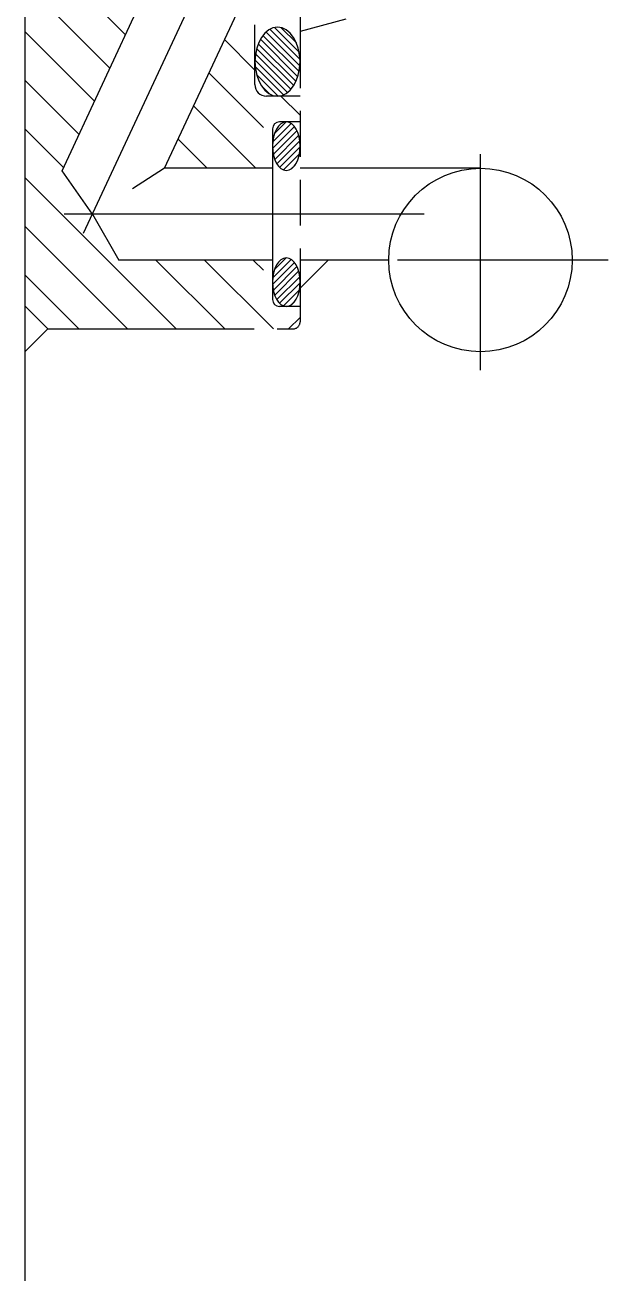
# Model space of a CAD drawing. Extents: x 14103 to 19353, y -3233 to 932.
# Drawn here: x 15477.8 to 15503.2, y 374.9 to 429.3 of the extents above; entities that cross this region are included whole.
import ezdxf

# ---------------------------------------------------------------- set-up
doc = ezdxf.new("R2010")
doc.units = 0
doc.header["$LTSCALE"] = 20
doc.header["$MEASUREMENT"] = 0
doc.linetypes.add('CENTERLINE', pattern=[30, 24, -1.5, 3, -1.5])
doc.linetypes.add('PHANTOM', pattern=[0.8, 0.45, -0.05, 0.1, -0.05, 0.1, -0.05])
doc.layers.add('1', color=7, linetype='CONTINUOUS')
doc.layers.add('CONTINUOUS', color=7, linetype='CONTINUOUS')

# ---------------------------------------------------------------- blocks, each defined once
blk = doc.blocks.new('*U65')
at = {"layer": '1', "color": 2, "linetype": 'Continuous'}
blk.add_circle((0, 0), 1, dxfattribs=at)
blk = doc.blocks.new('*U66')
at = {"layer": '1', "color": 2, "linetype": 'Continuous'}
blk.add_circle((0, 0), 1, dxfattribs=at)
blk = doc.blocks.new('*U69')
at = {"layer": '1', "color": 3, "linetype": 'Continuous'}
blk.add_circle((0, 0), 1, dxfattribs=at)

msp = doc.modelspace()

# ---------------------------------------------------------------- linework, layer by layer
at = {"layer": '1', "color": 1, "linetype": 'PHANTOM'}
for p, q in [((15489.775, 483.591), (15489.775, 416.39)), ((15491.775, 429.59), (15489.775, 429.054)), ((15478.775, 416.09), (15477.775, 415.09)), ((15478.775, 416.09), (15489.475, 416.09))]:
    msp.add_line(p, q, dxfattribs=at)
at = {"layer": '1', "color": 2, "linetype": 'CENTERLINE'}
for p, q in [((15480.335, 420.266), (15488.695, 438.193)), ((15497.641, 414.289), (15497.641, 423.702)), ((15495.18, 421.09), (15479.482, 421.09)), ((15503.206, 419.09), (15494.017, 419.09))]:
    msp.add_line(p, q, dxfattribs=at)
at = {"layer": '1', "color": 2, "linetype": 'Continuous'}
for p, q in [((15479.395, 422.982), (15485.887, 436.904)), ((15483.859, 423.09), (15489.512, 435.213)), ((15482.158, 428.907), (15477.775, 433.29)), ((15481.484, 427.461), (15477.775, 431.169)), ((15480.809, 426.014), (15477.775, 429.048)), ((15487.805, 427.374), (15486.476, 428.703)), ((15488.182, 424.875), (15485.802, 427.256)), ((15480.134, 424.567), (15477.775, 426.926)), ((15489.775, 425.404), (15488.939, 426.24)), ((15487.846, 423.09), (15485.127, 425.809)), ((15489.385, 425.044), (15488.585, 424.244)), ((15489.168, 425.11), (15488.664, 424.606)), ((15489.775, 425.11), (15488.875, 425.11)), ((15479.46, 423.121), (15477.775, 424.805)), ((15488.575, 424.81), (15488.575, 417.37)), ((15489.53, 424.906), (15488.578, 423.954)), ((15489.636, 424.73), (15488.609, 423.703)), ((15489.713, 424.523), (15488.671, 423.481)), ((15485.725, 423.09), (15484.452, 424.363)), ((15489.76, 424.288), (15488.761, 423.289)), ((15489.775, 424.02), (15488.884, 423.129)), ((15489.742, 423.704), (15489.055, 423.017)), ((15480.72, 421.09), (15479.395, 422.982)), ((15483.859, 423.09), (15482.462, 422.2)), ((15488.575, 423.09), (15483.859, 423.09)), ((15489.554, 423.233), (15489.38, 423.06)), ((15497.641, 423.09), (15489.775, 423.09)), ((15484.369, 416.09), (15477.775, 422.684)), ((15480.72, 421.09), (15481.874, 419.09)), ((15482.247, 416.09), (15477.775, 420.562)), ((15488.575, 419.09), (15481.874, 419.09)), ((15486.49, 416.09), (15483.49, 419.09)), ((15488.611, 416.09), (15485.611, 419.09)), ((15488.175, 418.648), (15487.733, 419.09)), ((15489.385, 419.118), (15488.585, 418.319)), ((15489.168, 419.185), (15488.664, 418.68)), ((15493.641, 419.09), (15489.775, 419.09)), ((15490.997, 419.09), (15489.775, 417.869)), ((15489.53, 418.98), (15488.578, 418.029)), ((15489.636, 418.804), (15488.609, 417.777)), ((15489.713, 418.598), (15488.671, 417.556)), ((15480.126, 416.09), (15477.775, 418.441)), ((15489.76, 418.362), (15488.761, 417.363)), ((15489.775, 418.094), (15488.884, 417.203)), ((15489.742, 417.778), (15489.055, 417.092)), ((15478.775, 416.09), (15477.775, 417.09)), ((15489.775, 417.07), (15488.875, 417.07)), ((15489.554, 417.308), (15489.38, 417.134)), ((15489.775, 417.048), (15489.753, 417.07)), ((15489.275, 416.09), (15489.775, 416.59))]:
    msp.add_line(p, q, dxfattribs=at)
at = {"layer": '1', "color": 3, "linetype": 'Continuous'}
for p, q in [((15487.805, 426.74), (15487.805, 429.34)), ((15489.733, 427.307), (15488.155, 428.886)), ((15489.768, 427.556), (15488.291, 429.033)), ((15489.773, 427.833), (15488.455, 429.151)), ((15489.738, 428.152), (15488.662, 429.227)), ((15489.618, 428.554), (15488.952, 429.22)), ((15489.497, 426.695), (15487.88, 428.312)), ((15489.597, 426.878), (15487.951, 428.524)), ((15489.676, 427.082), (15488.042, 428.716)), ((15489.229, 426.397), (15487.807, 427.82)), ((15489.376, 426.534), (15487.831, 428.079)), ((15489.05, 426.293), (15487.815, 427.528)), ((15488.82, 426.241), (15487.875, 427.186)), ((15488.439, 426.339), (15488.086, 426.692)), ((15489.775, 426.24), (15488.305, 426.24))]:
    msp.add_line(p, q, dxfattribs=at)
at = {"layer": '1', "color": 2, "linetype": 'Continuous'}
msp.add_circle((15497.641, 419.09), 4, dxfattribs=at)
at = {"layer": '1', "color": 3, "linetype": 'Continuous'}
msp.add_arc((15488.305, 426.74), 0.5, 180, 270, dxfattribs=at)
at = {"layer": '1', "color": 2, "linetype": 'Continuous'}
for centre, start, end in [((15488.875, 424.81), 90, 180), ((15488.875, 417.37), 180, 270)]:
    msp.add_arc(centre, 0.3, start, end, dxfattribs=at)
at = {"layer": '1', "color": 1, "linetype": 'PHANTOM'}
msp.add_arc((15489.475, 416.39), 0.3, 270, 0, dxfattribs=at)
at = {"layer": 'CONTINUOUS'}
msp.add_line((15477.775, 864.09), (15477.775, 214.76), dxfattribs=at)

# ---------------------------------------------------------------- block references
at = {"layer": '1', "color": 3, "xscale": -1.5, "yscale": 0.9850000000001273, "zscale": 1.5, "rotation": 270}
msp.add_blockref('*U69', (15488.79, 427.74), dxfattribs=at)
at = {"layer": '1', "color": 2, "xscale": -1.057194400000299, "yscale": 0.599999999999909, "zscale": 1.0571944, "rotation": 90}
for name, p in [('*U66', (15489.175, 424.053)), ('*U65', (15489.175, 418.127))]:
    msp.add_blockref(name, p, dxfattribs=at)

doc.saveas('drawing.dxf')
